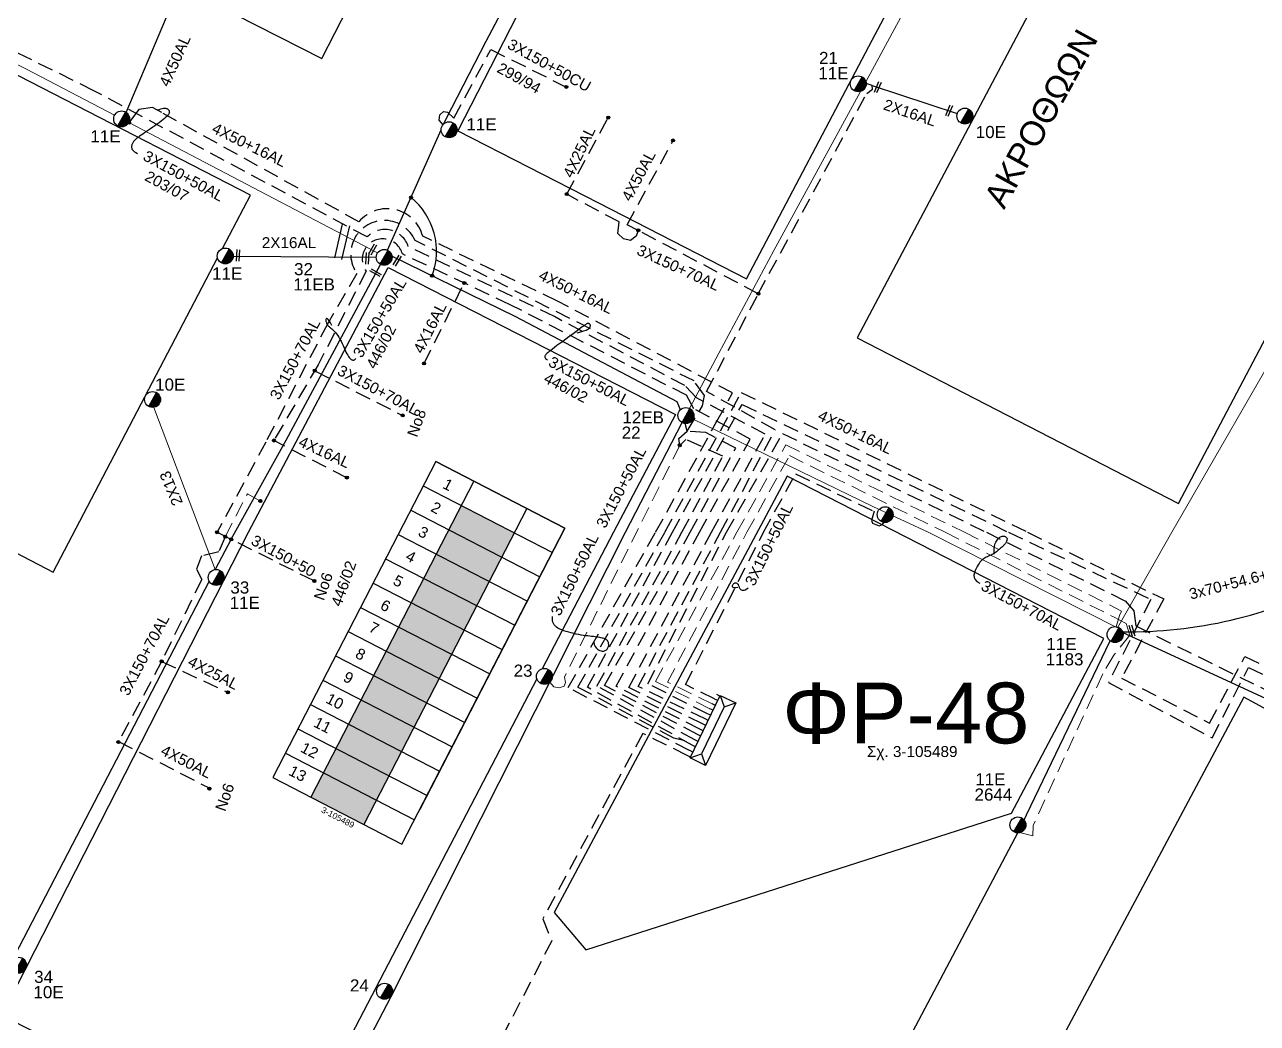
# Model space of a CAD drawing. Header units: millimetres. Extents: x 800 to 1929, y 264 to 786.
# Drawn here: x 1435.9 to 1537.3, y 356.5 to 438.7 of the extents above; entities that cross this region are included whole.
import ezdxf
from ezdxf.enums import TextEntityAlignment as Align

# ---------------------------------------------------------------- set-up
doc = ezdxf.new("R2010")
doc.units = ezdxf.units.MM
doc.linetypes.add('DASHED', pattern=[19.05, 12.7, -6.35])
doc.layers.add('Άγνωστα', color=7, linetype='Continuous', lineweight=5)
for name, color, linetype in [('Ασφαλειοκιβώτια Χ.Τ 13 αναχωρήσεων', 7, 'Continuous'), ('Γυμνά εναέρια ΧΤ (1Φ)   2x16AL', 7, 'Continuous'), ('Γυμνά εναέρια ΧΤ και ΦΟΠ (3Φ)   4x50+16AL', 7, 'Continuous'), ('Επιγραφές - Σχήματα', 7, 'Continuous'), ('Καλώδια ΧΤ   3x150+50AL', 7, 'DASHED'), ('Καλώδια ΧΤ   3x150+50AL XLPE', 7, 'DASHED'), ('Καλώδια ΧΤ   3x150+50CU', 7, 'DASHED'), ('Καλώδια ΧΤ   3x150+70AL', 7, 'DASHED'), ('Καλώδια ΧΤ   3x150AL+50XLPE', 7, 'DASHED'), ('Μηχανική τομή', 7, 'Continuous'), ('Στύλος ΦΜ', 7, 'Continuous'), ('Στύλος ΦΜ @ 1', 7, 'Continuous'), ('Συνδέσεις', 7, 'Continuous'), ('Συνεστραμμένα ΧΤ   3x70+54.6+25 AL', 7, 'SYN_LINE'), ('Τομή', 7, 'Continuous'), ('Υποσταθμός πόλεως', 7, 'Continuous'), ('Υπόβαθρο ΔΕΗ', 7, 'Continuous'), ('Υπόγεια καλώδια Δικτύου ΧΤ και Παρ. ΧΤ - 3X150+70 AL', 7, 'DASHED'), ('Υπόγεια καλώδια Παροχών ΧΤ   4x16AL', 7, 'DASHED'), ('Υπόγεια καλώδια Παροχών ΧΤ   4x25', 7, 'DASHED'), ('Υπόγεια καλώδια Παροχών ΧΤ   4x50AL', 7, 'DASHED')]:
    doc.layers.add(name, color=color, linetype=linetype)
doc.styles.get("Standard").update_dxf_attribs({"font": 'arial.ttf'})
doc.linetypes.add('SYN_LINE', pattern='A,0.5,-0.0001,["/\\/\\/\\/",Standard,S=0.1,R=0,X=0,Y=-0.05],-0.25', length=0.7501)

# ---------------------------------------------------------------- blocks, each defined once
blk = doc.blocks.new('*U37')
at = {"layer": 'Συνδέσεις', "linetype": 'SYN_LINE', "ltscale": 40}
blk.add_hatch(color=256, dxfattribs=at).paths.add_polyline_path([(0.5, -0.01, 1), (-0.5, -0.01, 1)])
at = {"layer": 'Συνδέσεις'}
blk.add_circle((0, -0.01), 0.5, dxfattribs=at)
blk = doc.blocks.new('ΥΠΑΡΧΩΝ ΤΣΙΜΕΝΤΕΝΙΟΣ ΣΤΥΛΟΣ')
at = {"layer": 'Στύλος ΦΜ'}
blk.add_hatch(color=256, dxfattribs=at).paths.add_polyline_path([(-1.29, -2.28, 0.574793), (2.62, 0, 0.268822), (1.3, 2.27)])
blk.add_line((-1.29, -2.28), (1.3, 2.27), dxfattribs=at)
blk.add_circle((0, 0), 2.62, dxfattribs=at)
at = {"layer": 'Στύλος ΦΜ', "flags": 4}
for tag, p in [('ΑΡΙΘΜΟΣ', (-4.68, 8.05)), ('ΤΥΠΟΣ', (-4.91, 3.03))]:
    blk.add_attdef(tag, p, '', height=4, dxfattribs=at)
blk = doc.blocks.new('ΜΗΧΑΝΙΚΗ ΤΟΜΗ')
at = {"layer": 'Μηχανική τομή', "ltscale": 40}
for p, q in [((-1.89, 0.78), (1.89, 0.78)), ((1.89, 0), (-1.89, 0))]:
    blk.add_line(p, q, dxfattribs=at)
blk = doc.blocks.new('new block1')
at = {"layer": 'Ασφαλειοκιβώτια Χ.Τ 13 αναχωρήσεων'}
for s, p in [('1', (-1539.38, 5043.6)), ('2', (-1539.38, 5035.03)), ('3', (-1539.38, 5025.96)), ('4', (-1539.38, 5016.94)), ('5', (-1539.38, 5007.92)), ('6', (-1539.38, 4998.79)), ('7', (-1539.38, 4990.55)), ('8', (-1539.38, 4980.86)), ('9', (-1539.38, 4972.17)), ('10', (-1541.17, 4963.2)), ('11', (-1541.17, 4954.4)), ('12', (-1541.17, 4945.04)), ('13', (-1541.17, 4936.47))]:
    blk.add_text(s, height=3.6, dxfattribs=at).set_placement(p)
blk = doc.blocks.new('ΑΣΦΑΛΕΙΟΚΙΒΩΤΙΟ ΥΠΟΣΤΑΘΜΟΥ 13 ΑΝΑΧΩΡΗΣΕΩΝ')
at = {"layer": 'Ασφαλειοκιβώτια Χ.Τ 13 αναχωρήσεων', "ltscale": 40}
for p, q in [((-23.86, 58.34), (23.96, 58.34)), ((-9.78, 58.34), (-9.78, -58.66)), ((9.87, 58.34), (9.87, -58.66)), ((23.96, 58.34), (23.96, -45.89)), ((-23.86, 49.34), (23.96, 49.34)), ((-23.86, 40.34), (23.96, 40.34)), ((-23.86, 31.34), (23.96, 31.34)), ((-23.86, 22.34), (23.96, 22.34)), ((-23.86, 13.34), (23.96, 13.34)), ((-23.86, 4.34), (23.96, 4.34)), ((-23.86, -4.66), (23.96, -4.66)), ((-23.86, -13.66), (23.96, -13.66)), ((-23.86, -22.66), (23.96, -22.66)), ((-23.86, -31.66), (23.96, -31.66)), ((-23.86, -40.66), (23.96, -40.66)), ((-23.86, -49.66), (23.96, -49.66))]:
    blk.add_line(p, q, dxfattribs=at)
at = {"layer": 'Ασφαλειοκιβώτια Χ.Τ 13 αναχωρήσεων'}
blk.add_lwpolyline([(-23.86, -58.66), (23.96, -58.66), (23.96, 58.34), (-23.86, 58.34)], close=True, dxfattribs=at)
blk.add_blockref('new block1', (1521.19, -4992), dxfattribs=at)
at = {"layer": 'Ασφαλειοκιβώτια Χ.Τ 13 αναχωρήσεων', "ltscale": 40}
for tag, height, p in [('ΟΝΟΜΑ', 5, (1.15, 62.43)), ('ΚΕΙΜΕΝΟ 1', 2, (17.15, 53.4)), ('ΚΕΙΜΕΝΟ 2', 2, (17.15, 44.69)), ('ΚΕΙΜΕΝΟ 3', 2, (16.99, 35.93)), ('ΚΕΙΜΕΝΟ 4', 2, (16.99, 26.95)), ('ΚΕΙΜΕΝΟ 5', 2, (16.99, 18.11)), ('ΚΕΙΜΕΝΟ 6', 2, (16.99, 9.19)), ('ΚΕΙΜΕΝΟ 7', 2, (16.99, 0.11)), ('ΚΕΙΜΕΝΟ 8', 2, (16.99, -8.61)), ('ΚΕΙΜΕΝΟ 9', 2, (16.99, -17.74)), ('ΚΕΙΜΕΝΟ 10', 2, (16.99, -26.96)), ('ΚΕΙΜΕΝΟ 11', 2, (16.99, -36.04)), ('ΚΕΙΜΕΝΟ 12', 2, (16.99, -44.96)), ('ΚΕΙΜΕΝΟ 13', 2, (16.99, -54.16)), ('ΣΧ', 2, (1.2, -60.52))]:
    blk.add_attdef(tag, text='', height=height, dxfattribs=at).set_placement(p, align=Align.MIDDLE_CENTER)
blk = doc.blocks.new('ΥΠΟΣΤΑΘΜΟΣ ΠΟΛΕΩΣ 13 ΑΝΑΧΩΡΗΣΕΩΝ')
at = {"layer": 'Υποσταθμός πόλεως', "ltscale": 40}
for p, q in [((-11.12, -2.82), (-11.12, -4)), ((-9.53, -2.82), (-9.53, -4)), ((-7.77, -2.82), (-7.77, -4)), ((-5.99, -2.82), (-5.99, -4)), ((-4.14, -2.82), (-4.14, -4)), ((-2.3, -2.82), (-2.3, -4)), ((-0.43, -2.82), (-0.43, -4)), ((1.54, -2.82), (1.54, -4)), ((3.43, -2.82), (3.43, -4)), ((5.39, -2.82), (5.39, -4)), ((7.32, -2.82), (7.32, -4)), ((9.32, -2.82), (9.32, -4)), ((11.11, -2.82), (11.11, -4))]:
    blk.add_line(p, q, dxfattribs=at)
blk.add_lwpolyline([(-11.43, 2.82), (11.43, 2.82), (11.43, -2.82), (-11.43, -2.82)], close=True, dxfattribs=at)
for points in [[(-8.62, 0), (-11.43, 2.82)], [(-11.43, -2.82), (-8.62, 0)], [(-8.62, 0), (8.62, 0)], [(8.62, 0), (11.43, 2.82)], [(11.43, -2.82), (8.62, 0)]]:
    blk.add_lwpolyline(points, dxfattribs=at)
at = {"layer": 'Υποσταθμός πόλεως', "linetype": 'SYN_LINE', "ltscale": 40, "flags": 1}
for tag, p in [('ΜΕΤΑΣΧΗΜΑΤΙΣΜΟΣ', (12.22, 1.68)), ('ΙΣΧΥΣ', (12.2, -1.11)), ('ΑΡΙΘΜΟΣ', (12.32, -3.83))]:
    blk.add_attdef(tag, p, '', height=1.8, dxfattribs=at)
blk = doc.blocks.new('ΤΟΜΗ')
at = {"layer": 'Τομή', "ltscale": 40}
for p, q in [((-5.68, 0), (5.68, 0)), ((5.68, -2.33), (-5.68, -2.33))]:
    blk.add_line(p, q, dxfattribs=at)

msp = doc.modelspace()

# ---------------------------------------------------------------- hatches: boundary and pattern name
at = {"layer": 'Ασφαλειοκιβώτια Χ.Τ 13 αναχωρήσεων', "ltscale": 2}
msp.add_hatch(color=173, dxfattribs=at).paths.add_polyline_path([(1476.217, 396.862), (1471.849, 399.114), (1470.818, 397.114), (1475.185, 394.862)])
at = {"layer": 'Ασφαλειοκιβώτια Χ.Τ 13 αναχωρήσεων'}
for color, points in [(85, [(1470.818, 397.114), (1469.787, 395.114), (1474.154, 392.862), (1475.185, 394.862)]), (85, [(1470.818, 397.114), (1469.787, 395.114), (1474.154, 392.862), (1475.185, 394.862)]), (133, [(1469.787, 395.114), (1468.756, 393.115), (1473.123, 390.863), (1474.154, 392.862)]), (6, [(1472.092, 388.863), (1473.123, 390.863), (1468.756, 393.115), (1467.725, 391.115)]), (1, [(1471.06, 386.863), (1472.092, 388.863), (1467.725, 391.115), (1466.693, 389.115)]), (2, [(1470.029, 384.863), (1471.06, 386.863), (1466.693, 389.115), (1465.662, 387.115)]), (62, [(1464.631, 385.115), (1468.998, 382.863), (1470.029, 384.863), (1465.662, 387.115)]), (30, [(1468.998, 382.863), (1464.631, 385.115), (1463.6, 383.116), (1467.967, 380.864)]), (206, [(1466.936, 378.864), (1467.967, 380.864), (1463.6, 383.116), (1462.568, 381.116)]), (5, [(1462.568, 381.116), (1461.537, 379.116), (1465.904, 376.864), (1466.936, 378.864)]), (27, [(1460.506, 377.116), (1464.873, 374.864), (1465.904, 376.864), (1461.537, 379.116)])]:
    msp.add_hatch(color=color, dxfattribs=at).paths.add_polyline_path(points)
at = {"layer": 'Ασφαλειοκιβώτια Χ.Τ 13 αναχωρήσεων', "true_color": 0xd2798f}
msp.add_hatch(color=233, dxfattribs=at).paths.add_polyline_path([(1460.506, 377.116), (1459.475, 375.117), (1463.842, 372.865), (1464.873, 374.864)])

# ---------------------------------------------------------------- linework, layer by layer
at = {"layer": 'Άγνωστα', "color": 2}
for points in [[(1505.128, 433.97), (1513.362, 449.229), (1522.6, 466.838)], [(1490.627, 407.086), (1493.035, 411.639), (1497.56, 420.095), (1504.691, 433.169)]]:
    msp.add_lwpolyline(points, dxfattribs=at)
at = {"layer": 'Άγνωστα', "color": 5}
for points in [[(1422.549, 441.735), (1436.098, 435.004), (1443.334, 431.214)], [(1444.493, 430.606), (1464.96, 419.885)]]:
    msp.add_lwpolyline(points, dxfattribs=at)
at = {"layer": 'Άγνωστα', "color": 27}
for points in [[(1540.401, 414.469), (1530.282, 396.904)], [(1490.909, 406.207), (1505.704, 399.026), (1510.242, 396.904), (1525.83, 389.055), (1530.285, 396.904)]]:
    msp.add_lwpolyline(points, dxfattribs=at)
at = {"layer": 'Άγνωστα', "color": 30}
msp.add_lwpolyline([(1446.574, 407.181), (1451.608, 393.837)], dxfattribs=at)
at = {"layer": 'Άγνωστα', "color": 6, "linetype": 'DASHED', "ltscale": 0.1}
msp.add_lwpolyline([(1489.817, 404.048), (1480.342, 384.994), (1480.415, 384.536), (1480.307, 384.237), (1479.912, 384.097), (1479.468, 384.201), (1479.13, 384.569)], dxfattribs=at)
at = {"layer": 'Άγνωστα', "color": 133, "linetype": 'DASHED', "ltscale": 0.1}
msp.add_lwpolyline([(1492.297, 382.39), (1487.828, 384.637), (1494.517, 396.904), (1498.533, 404.103), (1513.237, 396.904), (1526.154, 390.425), (1525.978, 390.059), (1525.755, 389.311), (1525.7, 389.137)], dxfattribs=at)
at = {"layer": 'Άγνωστα', "color": 173, "linetype": 'DASHED', "ltscale": 0.1}
msp.add_lwpolyline([(1492.49, 382.79), (1488.807, 384.58), (1495.336, 396.904), (1498.837, 403.209), (1511.638, 396.904), (1525.482, 389.948), (1526.522, 389.404), (1526.848, 388.445), (1525.51, 386.802), (1524.618, 385.271), (1518.89, 372.789), (1518.855, 371.942), (1517.655, 372.225)], dxfattribs=at)
at = {"layer": 'Άγνωστα', "color": 5, "linetype": 'DASHED', "ltscale": 0.1}
msp.add_lwpolyline([(1452.431, 396.533), (1454.252, 400.059), (1455.323, 399.462)], dxfattribs=at)
at = {"layer": 'Γυμνά εναέρια ΧΤ (1Φ)   2x16AL', "color": 2}
msp.add_lwpolyline([(1505.657, 433.654), (1512.647, 431.354)], dxfattribs=at)
at = {"layer": 'Γυμνά εναέρια ΧΤ (1Φ)   2x16AL', "color": 5}
msp.add_lwpolyline([(1453.092, 419.611), (1464.849, 419.526)], dxfattribs=at)
at = {"layer": 'Γυμνά εναέρια ΧΤ και ΦΟΠ (3Φ)   4x50+16AL', "color": 85}
for points in [[(1470.423, 430.512), (1470.602, 430.914), (1473.905, 437.3), (1481.965, 452.561)], [(1465.771, 420.118), (1470.193, 429.999)], [(1489.886, 406.989), (1489.599, 407.624), (1476.336, 414.64), (1466.149, 419.631)]]:
    msp.add_lwpolyline(points, dxfattribs=at)
at = {"layer": 'Γυμνά εναέρια ΧΤ και ΦΟΠ (3Φ)   4x50+16AL', "color": 62, "linetype": 'DASHED', "ltscale": 0.1}
msp.add_lwpolyline([(1491.693, 381.138), (1485.624, 384.133), (1492.426, 396.904), (1496.843, 404.972), (1491.193, 407.966), (1490.235, 408.967), (1479.503, 414.641), (1467.487, 420.4, 0.5699208), (1464.109, 421.195), (1441.639, 433.226), (1423.428, 442.225), (1423.498, 442.789), (1422.792, 443.142), (1422.369, 442.766)], format="xyb", dxfattribs=at)
at = {"layer": 'Γυμνά εναέρια ΧΤ και ΦΟΠ (3Φ)   4x50+16AL', "color": 2, "linetype": 'DASHED', "ltscale": 0.1}
msp.add_lwpolyline([(1491.896, 381.559), (1486.394, 384.218), (1493.177, 396.904), (1497.664, 405.339), (1492.017, 408.484), (1496.279, 416.523), (1505.195, 433.001), (1505.673, 433.348), (1505.657, 433.654), (1505.067, 433.857)], dxfattribs=at)
at = {"layer": 'Γυμνά εναέρια ΧΤ και ΦΟΠ (3Φ)   4x50+16AL', "color": 30}
for points in [[(1452.927, 396.324), (1457.44, 404.472), (1465.195, 418.944)], [(1452.927, 396.324), (1451.608, 393.837)], [(1451.107, 392.887), (1434.751, 361.377), (1420.282, 330.692)]]:
    msp.add_lwpolyline(points, dxfattribs=at)
at = {"layer": 'Γυμνά εναέρια ΧΤ και ΦΟΠ (3Φ)   4x50+16AL', "color": 6}
msp.add_lwpolyline([(1444.448, 317.246), (1466.082, 358.709), (1485.366, 396.904), (1490.004, 405.936)], dxfattribs=at)
at = {"layer": 'Γυμνά εναέρια ΧΤ και ΦΟΠ (3Φ)   4x50+16AL', "color": 85, "linetype": 'DASHED', "ltscale": 0.1}
msp.add_lwpolyline([(1491.273, 380.27), (1483.641, 384.31), (1490.687, 396.904), (1494.424, 403.828), (1491.952, 405.108), (1490.429, 405.225), (1490.271, 405.853)], dxfattribs=at)
at = {"layer": 'Γυμνά εναέρια ΧΤ και ΦΟΠ (3Φ)   4x50+16AL', "color": 1, "linetype": 'DASHED', "ltscale": 0.1}
msp.add_lwpolyline([(1492.096, 381.974), (1487.194, 384.445), (1493.655, 396.904), (1498.264, 405.021), (1515.047, 396.904), (1526.45, 391.262), (1527.157, 390.441), (1527.329, 389.194), (1539.604, 383.159), (1555.118, 375.525), (1569.986, 367.009), (1569.986, 367.009)], dxfattribs=at)
at = {"layer": 'Γυμνά εναέρια ΧΤ και ΦΟΠ (3Φ)   4x50+16AL', "color": 6, "linetype": 'DASHED', "ltscale": 0.1}
msp.add_lwpolyline([(1491.061, 379.829), (1483.007, 384.254), (1489.995, 396.904), (1493.353, 403.167), (1490.305, 404.536), (1489.817, 404.048)], dxfattribs=at)
at = {"layer": 'Γυμνά εναέρια ΧΤ και ΦΟΠ (3Φ)   4x50+16AL', "color": 133}
msp.add_lwpolyline([(1526.251, 388.669), (1538.68, 382.94), (1546.498, 379.206)], dxfattribs=at)
at = {"layer": 'Γυμνά εναέρια ΧΤ και ΦΟΠ (3Φ)   4x50+16AL', "color": 173}
msp.add_lwpolyline([(1485.983, 312.302), (1493.103, 325.769), (1507.957, 353.858), (1517.655, 372.225), (1525.227, 387.966)], dxfattribs=at)
at = {"layer": 'Γυμνά εναέρια ΧΤ και ΦΟΠ (3Φ)   4x50+16AL', "color": 206, "linetype": 'DASHED', "ltscale": 0.1}
msp.add_lwpolyline([(1490.439, 378.54), (1486.771, 380.355), (1478.552, 365.103), (1479.287, 363.287), (1458.462, 322.955), (1458.642, 322.479), (1466.237, 318.547)], dxfattribs=at)
at = {"layer": 'Επιγραφές - Σχήματα'}
for points in [[(1446.832, 431.633), (1446.997, 431.697), (1447.138, 431.743), (1447.259, 431.773), (1447.362, 431.789), (1447.448, 431.794), (1447.52, 431.789), (1447.581, 431.777), (1447.633, 431.759), (1447.678, 431.738), (1447.716, 431.713), (1447.748, 431.685), (1447.775, 431.655), (1447.796, 431.623), (1447.813, 431.589), (1447.825, 431.552), (1447.833, 431.514), (1447.837, 431.475), (1447.835, 431.433), (1447.825, 431.387), (1447.803, 431.335), (1447.767, 431.277), (1447.716, 431.21), (1447.646, 431.134), (1447.555, 431.047), (1447.442, 430.948), (1447.308, 430.839), (1447.159, 430.722), (1446.996, 430.6), (1446.825, 430.474), (1446.648, 430.348), (1446.469, 430.222), (1446.292, 430.099), (1446.119, 429.982), (1445.953, 429.87), (1445.795, 429.764), (1445.645, 429.663), (1445.506, 429.567), (1445.378, 429.477), (1445.263, 429.392), (1445.162, 429.312), (1445.075, 429.238), (1445.002, 429.168), (1444.942, 429.103), (1444.892, 429.042), (1444.853, 428.985), (1444.821, 428.932), (1444.796, 428.882), (1444.777, 428.835), (1444.761, 428.791), (1444.75, 428.749), (1444.742, 428.709), (1444.737, 428.67), (1444.735, 428.631), (1444.736, 428.593), (1444.738, 428.554), (1444.743, 428.514), (1444.75, 428.472), (1444.763, 428.428), (1444.786, 428.381), (1444.824, 428.329), (1444.881, 428.272), (1444.962, 428.21), (1445.07, 428.14), (1445.21, 428.062)], [(1461.195, 413.915), (1461.079, 414.145), (1460.982, 414.309), (1460.903, 414.416), (1460.839, 414.475), (1460.791, 414.496), (1460.755, 414.487), (1460.731, 414.456), (1460.716, 414.413), (1460.71, 414.365), (1460.712, 414.314), (1460.72, 414.262), (1460.733, 414.209), (1460.751, 414.157), (1460.772, 414.106), (1460.796, 414.057), (1460.822, 414.012), (1460.848, 413.971), (1460.876, 413.933), (1460.907, 413.897), (1460.94, 413.862), (1460.979, 413.825), (1461.022, 413.786), (1461.072, 413.744), (1461.129, 413.697), (1461.193, 413.644), (1461.265, 413.583), (1461.342, 413.513), (1461.424, 413.432), (1461.51, 413.338), (1461.599, 413.229), (1461.689, 413.104), (1461.779, 412.962), (1461.868, 412.801), (1461.957, 412.627), (1462.044, 412.444), (1462.128, 412.257), (1462.21, 412.073), (1462.289, 411.896), (1462.365, 411.733), (1462.437, 411.587), (1462.505, 411.464), (1462.568, 411.363), (1462.628, 411.281), (1462.685, 411.215), (1462.737, 411.165), (1462.787, 411.128), (1462.834, 411.1), (1462.878, 411.081), (1462.92, 411.069), (1462.96, 411.063), (1462.998, 411.065), (1463.035, 411.077), (1463.072, 411.099), (1463.108, 411.132), (1463.144, 411.178), (1463.181, 411.237)], [(1481.367, 413.308), (1481.681, 413.39), (1481.927, 413.467), (1482.114, 413.54), (1482.25, 413.608), (1482.345, 413.671), (1482.405, 413.729), (1482.44, 413.783), (1482.458, 413.831), (1482.467, 413.875), (1482.468, 413.914), (1482.463, 413.948), (1482.452, 413.978), (1482.437, 414.004), (1482.419, 414.026), (1482.397, 414.044), (1482.375, 414.059), (1482.351, 414.07), (1482.327, 414.077), (1482.3, 414.081), (1482.273, 414.08), (1482.242, 414.075), (1482.21, 414.065), (1482.174, 414.049), (1482.134, 414.029), (1482.09, 414.003), (1482.039, 413.969), (1481.976, 413.924), (1481.899, 413.868), (1481.803, 413.797), (1481.685, 413.709), (1481.542, 413.602), (1481.37, 413.474), (1481.167, 413.323), (1480.94, 413.155), (1480.696, 412.976), (1480.444, 412.79), (1480.192, 412.604), (1479.949, 412.424), (1479.721, 412.256), (1479.518, 412.105), (1479.346, 411.977), (1479.203, 411.868), (1479.087, 411.778), (1478.993, 411.702), (1478.918, 411.638), (1478.86, 411.582), (1478.814, 411.533), (1478.778, 411.486), (1478.749, 411.44), (1478.729, 411.394), (1478.72, 411.347), (1478.726, 411.3), (1478.747, 411.25), (1478.789, 411.2), (1478.852, 411.147), (1478.939, 411.091)], [(1515.68, 395.102), (1515.666, 395.29), (1515.666, 395.46), (1515.678, 395.613), (1515.7, 395.751), (1515.732, 395.875), (1515.771, 395.987), (1515.817, 396.088), (1515.866, 396.178), (1515.919, 396.261), (1515.974, 396.334), (1516.031, 396.399), (1516.09, 396.455), (1516.151, 396.502), (1516.212, 396.54), (1516.274, 396.568), (1516.337, 396.586), (1516.399, 396.595), (1516.46, 396.594), (1516.519, 396.584), (1516.573, 396.566), (1516.622, 396.541), (1516.664, 396.509), (1516.697, 396.471), (1516.721, 396.428), (1516.735, 396.379), (1516.738, 396.327), (1516.733, 396.272), (1516.719, 396.215), (1516.699, 396.157), (1516.672, 396.099), (1516.64, 396.043), (1516.604, 395.988), (1516.565, 395.937), (1516.523, 395.888), (1516.478, 395.84), (1516.43, 395.793), (1516.38, 395.746), (1516.326, 395.699), (1516.27, 395.649), (1516.212, 395.598), (1516.15, 395.543), (1516.086, 395.486), (1516.019, 395.427), (1515.948, 395.367), (1515.873, 395.307), (1515.794, 395.248), (1515.71, 395.19), (1515.62, 395.134), (1515.526, 395.081), (1515.427, 395.031), (1515.327, 394.982), (1515.226, 394.936), (1515.127, 394.89), (1515.031, 394.844), (1514.94, 394.798), (1514.855, 394.752), (1514.779, 394.704), (1514.709, 394.652), (1514.642, 394.593), (1514.578, 394.524), (1514.512, 394.443), (1514.444, 394.346), (1514.37, 394.23), (1514.288, 394.093), (1514.199, 393.934), (1514.114, 393.757), (1514.048, 393.57), (1514.015, 393.38), (1514.029, 393.193), (1514.105, 393.018), (1514.257, 392.86), (1514.499, 392.728)], [(1494.607, 392.355), (1494.424, 392.325), (1494.293, 392.328), (1494.207, 392.356), (1494.16, 392.402), (1494.144, 392.461), (1494.152, 392.525), (1494.18, 392.589), (1494.218, 392.645), (1494.262, 392.688), (1494.31, 392.718), (1494.359, 392.735), (1494.409, 392.741), (1494.458, 392.736), (1494.504, 392.721), (1494.545, 392.697), (1494.581, 392.664), (1494.61, 392.624), (1494.634, 392.578), (1494.654, 392.528), (1494.674, 392.474), (1494.694, 392.419), (1494.717, 392.363), (1494.745, 392.308), (1494.779, 392.256), (1494.823, 392.209), (1494.876, 392.17), (1494.94, 392.144), (1495.016, 392.134), (1495.104, 392.144), (1495.206, 392.18), (1495.322, 392.244), (1495.454, 392.342)], [(1482.742, 387.86), (1482.792, 387.673), (1482.861, 387.519), (1482.945, 387.395), (1483.04, 387.298), (1483.142, 387.226), (1483.246, 387.176), (1483.35, 387.145), (1483.447, 387.131), (1483.536, 387.13), (1483.615, 387.142), (1483.685, 387.165), (1483.747, 387.197), (1483.8, 387.237), (1483.846, 387.283), (1483.884, 387.334), (1483.915, 387.389), (1483.939, 387.446), (1483.957, 387.505), (1483.969, 387.564), (1483.975, 387.623), (1483.976, 387.682), (1483.97, 387.739), (1483.96, 387.795), (1483.945, 387.848), (1483.925, 387.897), (1483.9, 387.943), (1483.868, 387.987), (1483.831, 388.027), (1483.786, 388.064), (1483.734, 388.098), (1483.673, 388.129), (1483.604, 388.157), (1483.525, 388.183), (1483.437, 388.206), (1483.34, 388.228), (1483.234, 388.248), (1483.119, 388.266), (1482.995, 388.284), (1482.862, 388.301), (1482.72, 388.319), (1482.57, 388.336), (1482.412, 388.355), (1482.246, 388.375), (1482.073, 388.398), (1481.892, 388.423), (1481.704, 388.453), (1481.51, 388.486), (1481.309, 388.525), (1481.103, 388.569), (1480.894, 388.619), (1480.687, 388.674), (1480.485, 388.734), (1480.291, 388.799), (1480.11, 388.868), (1479.944, 388.943), (1479.798, 389.022), (1479.674, 389.105), (1479.573, 389.195), (1479.492, 389.293), (1479.43, 389.401), (1479.387, 389.522), (1479.362, 389.656), (1479.352, 389.808), (1479.358, 389.977)]]:
    msp.add_lwpolyline(points, dxfattribs=at)
msp.add_arc((1464.096, 420.019), 5.721, 339.43051, 50.69668, dxfattribs=at)
at = {"layer": 'Καλώδια ΧΤ   3x150+50AL', "color": 5, "ltscale": 0.1}
msp.add_lwpolyline([(1490.633, 378.943), (1480.637, 384.121), (1487.832, 396.904), (1492.88, 406.033), (1494.154, 408.367), (1479.717, 415.938), (1468.676, 421.256, 0.6094473), (1463.431, 422.44), (1447.213, 431.425), (1446.45, 431.841), (1445.333, 431.677), (1444.519, 430.593)], format="xyb", dxfattribs=at)
at = {"layer": 'Καλώδια ΧΤ   3x150+50AL', "color": 6, "ltscale": 0.1}
msp.add_lwpolyline([(1489.817, 404.048), (1489.746, 404.613), (1490.429, 405.225), (1491.702, 407.297), (1491.844, 408.144), (1490.995, 409.353), (1468.045, 420.909, 1.1055116), (1463.262, 418.195), (1463.262, 418.195), (1460.87, 414.07), (1455.771, 404.324), (1451.766, 396.901)], format="xyb", dxfattribs=at)
at = {"layer": 'Καλώδια ΧΤ   3x150+50AL', "color": 233, "ltscale": 0.1, "true_color": 0xd2798f}
msp.add_lwpolyline([(1490.223, 379.74), (1489.32, 379.974), (1481.445, 384.154), (1488.588, 396.904), (1494.88, 408.415), (1518.433, 396.904), (1529.631, 391.418), (1526.153, 384.913), (1533.399, 381.206), (1536.301, 386.685), (1543.762, 383.181), (1547.398, 390.36), (1544.876, 391.813, 0.8713738), (1543.62, 394.356), (1545.006, 396.985), (1550.272, 406.975), (1549.548, 412.563), (1553.016, 419.278)], format="xyb", dxfattribs=at)
at = {"layer": 'Καλώδια ΧΤ   3x150+50AL', "color": 27, "ltscale": 0.1}
msp.add_lwpolyline([(1492.682, 383.189), (1490.286, 384.369), (1496.708, 396.904), (1499.338, 401.707), (1505.801, 398.63), (1505.584, 397.875), (1505.673, 397.657), (1506.224, 397.427), (1506.481, 397.555), (1507.09, 398.378)], dxfattribs=at)
at = {"layer": 'Καλώδια ΧΤ   3x150+50AL', "color": 6, "linetype": 'DASHED', "ltscale": 0.1}
msp.add_lwpolyline([(1451.767, 396.904), (1459.764, 392.903)], dxfattribs=at)
at = {"layer": 'Καλώδια ΧΤ   3x150+50AL XLPE', "color": 233, "linetype": 'DASHED', "ltscale": 0.1, "true_color": 0xd2798f}
msp.add_lwpolyline([(1490.851, 379.394), (1482.221, 384.149), (1489.217, 396.904), (1494.946, 407.415), (1516.863, 396.904), (1528.551, 391.385), (1525.076, 384.546), (1533.597, 379.997), (1536.604, 385.789), (1544.377, 382.031)], dxfattribs=at)
at = {"layer": 'Καλώδια ΧΤ   3x150+50CU', "color": 85, "ltscale": 0.1}
msp.add_lwpolyline([(1470.346, 430.435), (1470.037, 430.814), (1470.082, 431.246), (1470.381, 431.529), (1470.709, 431.469), (1471.231, 430.978), (1474.275, 436.623), (1480.484, 433.532)], dxfattribs=at)
at = {"layer": 'Καλώδια ΧΤ   3x150+70AL', "color": 2, "ltscale": 0.1}
for points in [[(1486.403, 421.732), (1486.231, 421.25), (1485.759, 420.917), (1485.191, 421.046), (1484.726, 421.47), (1484.846, 422.435), (1480.522, 424.713)], [(1496.279, 416.523), (1486.403, 421.732)]]:
    msp.add_lwpolyline(points, dxfattribs=at)
at = {"layer": 'Καλώδια ΧΤ   3x150+70AL', "color": 30, "ltscale": 0.1}
msp.add_lwpolyline([(1459.796, 410.198), (1467.024, 406.507)], dxfattribs=at)
at = {"layer": 'Καλώδια ΧΤ   3x150AL+50XLPE', "color": 30, "linetype": 'DASHED', "ltscale": 0.1}
msp.add_lwpolyline([(1491.479, 380.695), (1484.581, 384.232), (1491.44, 396.904), (1495.621, 404.568), (1490.97, 407.055), (1490.377, 408.17), (1475.875, 415.626), (1467.004, 419.8, 1.196815), (1464.019, 418.384), (1460.07, 410.667), (1456.433, 404.444)], format="xyb", dxfattribs=at)
at = {"layer": 'Συνεστραμμένα ΧΤ   3x70+54.6+25 AL', "color": 27, "linetype": 'SYN_LINE', "ltscale": 20}
msp.add_arc((1526.75, 425.718), 37.005, 269.20175, 296.98854, dxfattribs=at)
at = {"layer": 'Υπόβαθρο ΔΕΗ'}
for points in [[(1536.1, 495.182), (1511.915, 507.991), (1497.93, 481.363), (1471.578, 429.935), (1483.134, 424.003), (1495.295, 417.759), (1505.642, 437.386), (1520.685, 465.786)], [(1428.163, 452.24), (1460.369, 435.886), (1478.566, 471.34), (1449.346, 487.439)]]:
    msp.add_lwpolyline(points, close=True, dxfattribs=at)
for points in [[(1555.611, 446.312), (1571.657, 476.792), (1545.376, 490.321), (1504.421, 412.908), (1530.851, 399.279), (1539.367, 415.455)], [(1452.212, 420.247), (1454.507, 424.632), (1422.072, 441.325), (1403.734, 411.635), (1404.875, 411.04)], [(1404.875, 411.04), (1438.275, 393.622), (1451.805, 419.469)], [(1478.07, 384.836), (1462.115, 354.212), (1439.768, 354.26), (1434.068, 357.163), (1454.35, 396.904), (1465.834, 418.681), (1489.477, 406.58), (1484.357, 396.904), (1478.51, 385.681)], [(1479.502, 365.615), (1482.087, 362.554), (1517.102, 373.798), (1524.686, 388.173), (1498.666, 401.523), (1479.502, 365.615)], [(1519.168, 292.107), (1561.274, 369.732), (1536.224, 383.351), (1494.301, 304.741), (1519.168, 292.107)]]:
    msp.add_lwpolyline(points, dxfattribs=at)
at = {"layer": 'Υπόγεια καλώδια Δικτύου ΧΤ και Παρ. ΧΤ - 3X150+70 AL', "color": 5, "ltscale": 0.1}
msp.add_lwpolyline([(1452.431, 396.533), (1451.906, 395.295), (1450.479, 394.96), (1450.059, 393.869), (1450.5, 393.03), (1447.205, 386.286), (1443.642, 379.645)], dxfattribs=at)
at = {"layer": 'Υπόγεια καλώδια Παροχών ΧΤ   4x16AL', "color": 30, "ltscale": 0.1}
for points in [[(1468.785, 410.782), (1472.091, 417.407)], [(1462.433, 401.396), (1456.433, 404.444), (1456.433, 404.444)]]:
    msp.add_lwpolyline(points, dxfattribs=at)
at = {"layer": 'Υπόγεια καλώδια Παροχών ΧΤ   4x25', "color": 2, "ltscale": 0.1}
msp.add_lwpolyline([(1480.522, 424.713), (1483.932, 431.009)], dxfattribs=at)
at = {"layer": 'Υπόγεια καλώδια Παροχών ΧΤ   4x25', "color": 5, "ltscale": 0.1}
msp.add_lwpolyline([(1447.205, 386.286), (1452.66, 383.735)], dxfattribs=at)
at = {"layer": 'Υπόγεια καλώδια Παροχών ΧΤ   4x50AL', "color": 5, "linetype": 'Continuous', "ltscale": 0.1}
msp.add_lwpolyline([(1444.286, 431.448), (1448.209, 440.736), (1448.209, 440.736)], dxfattribs=at)
at = {"layer": 'Υπόγεια καλώδια Παροχών ΧΤ   4x50AL', "color": 2, "ltscale": 0.1}
msp.add_lwpolyline([(1486.403, 421.732), (1485.492, 422.198), (1489.267, 429.132)], dxfattribs=at)
at = {"layer": 'Υπόγεια καλώδια Παροχών ΧΤ   4x50AL', "color": 5, "ltscale": 0.1}
msp.add_lwpolyline([(1443.647, 379.682), (1451.231, 375.817)], dxfattribs=at)

# ---------------------------------------------------------------- block references
at = {"layer": 'Ασφαλειοκιβώτια Χ.Τ 13 αναχωρήσεων'}
ref = msp.add_blockref('ΑΣΦΑΛΕΙΟΚΙΒΩΤΙΟ ΥΠΟΣΤΑΘΜΟΥ 13 ΑΝΑΧΩΡΗΣΕΩΝ', (1468.369, 387.03), dxfattribs=dict(at, xscale=0.2499999999999915, yscale=0.2499999999999915, zscale=0.2499999999999915, rotation=332.7215996220257))
ref.add_attrib('ΣΧ', '3-105489', dxfattribs={"ltscale": 40, "height": 0.5, "rotation": 332.7216}).set_placement((1461.702, 373.444), align=Align.MIDDLE_CENTER)
at = {"layer": 'Μηχανική τομή'}
for p, xscale, yscale, zscale, rotation in [((1506.195, 433.477), 0.250000000000081, 0.250000000000081, 0.250000000000081, 66.33994014546813), ((1512.06, 431.547), 0.250000000000081, 0.250000000000081, 0.250000000000081, 66.33994014546813), ((1453.58, 419.675), 0.2499999999998876, 0.2499999999998876, 0.2499999999998876, 87.17043367670674), ((1464.214, 419.434), 0.2499999999998876, 0.2499999999998876, 0.2499999999998876, 87.17043367670674), ((1464.645, 420.115), 0.2499999999998534, 0.2499999999998534, 0.2499999999998534, 59.11236070780397), ((1466.652, 419.199), 0.2499999999998716, 0.2499999999998716, 0.2499999999998716, 59.11236070779699), ((1464.848, 418.348), 0.2499999999998722, 0.2499999999998722, 0.2499999999998722, 151.3359082627085), ((1526.929, 388.777), 0.2499999999999062, 0.2499999999999062, 0.2499999999999062, 287.1303019945494)]:
    msp.add_blockref('ΜΗΧΑΝΙΚΗ ΤΟΜΗ', p, dxfattribs=dict(at, xscale=xscale, yscale=yscale, zscale=zscale, rotation=rotation))
at = {"layer": 'Στύλος ΦΜ @ 1', "ltscale": 40}
ref = msp.add_blockref('ΥΠΑΡΧΩΝ ΤΣΙΜΕΝΤΕΝΙΟΣ ΣΤΥΛΟΣ', (1504.497, 433.794), dxfattribs=dict(at, xscale=0.25, yscale=0.25, zscale=0.25))
ref.add_attrib('ΤΥΠΟΣ', '11E', (1501.214, 434.167), dxfattribs={"layer": 'Στύλος ΦΜ', "height": 1, "flags": 4})
ref.add_attrib('ΑΡΙΘΜΟΣ', '21', (1501.273, 435.423), dxfattribs={"layer": 'Στύλος ΦΜ', "height": 1, "flags": 4})
ref = msp.add_blockref('ΥΠΑΡΧΩΝ ΤΣΙΜΕΝΤΕΝΙΟΣ ΣΤΥΛΟΣ', (1443.913, 430.91), dxfattribs=dict(at, xscale=0.25, yscale=0.25, zscale=0.25))
ref.add_attrib('ΤΥΠΟΣ', '11E', (1441.342, 428.976), dxfattribs={"layer": 'Στύλος ΦΜ', "height": 1, "flags": 4})
ref = msp.add_blockref('ΥΠΑΡΧΩΝ ΤΣΙΜΕΝΤΕΝΙΟΣ ΣΤΥΛΟΣ', (1470.847, 430.014), dxfattribs=dict(at, xscale=0.25, yscale=0.25, zscale=0.25))
ref.add_attrib('ΤΥΠΟΣ', '11E', (1472.272, 429.968), dxfattribs={"layer": 'Στύλος ΦΜ', "height": 1, "flags": 4})
ref = msp.add_blockref('ΥΠΑΡΧΩΝ ΤΣΙΜΕΝΤΕΝΙΟΣ ΣΤΥΛΟΣ', (1513.267, 431.145), dxfattribs=dict(at, xscale=0.25, yscale=0.25, zscale=0.25))
ref.add_attrib('ΤΥΠΟΣ', '10E', (1514.162, 429.332), dxfattribs={"layer": 'Στύλος ΦΜ', "height": 1, "flags": 4})
ref = msp.add_blockref('ΥΠΑΡΧΩΝ ΤΣΙΜΕΝΤΕΝΙΟΣ ΣΤΥΛΟΣ', (1452.438, 419.633), dxfattribs=dict(at, xscale=0.25, yscale=0.25, zscale=0.25))
ref.add_attrib('ΤΥΠΟΣ', '11E', (1451.353, 417.687), dxfattribs={"layer": 'Στύλος ΦΜ', "height": 1, "flags": 4})
ref = msp.add_blockref('ΥΠΑΡΧΩΝ ΤΣΙΜΕΝΤΕΝΙΟΣ ΣΤΥΛΟΣ', (1465.504, 419.521), dxfattribs=dict(at, xscale=0.25, yscale=0.25, zscale=0.25))
ref.add_attrib('ΤΥΠΟΣ', '11EB', (1458.038, 416.794), dxfattribs={"layer": 'Στύλος ΦΜ', "height": 1, "flags": 4})
ref.add_attrib('ΑΡΙΘΜΟΣ', '32', (1458.097, 418.051), dxfattribs={"layer": 'Στύλος ΦΜ', "height": 1, "flags": 4})
ref = msp.add_blockref('ΥΠΑΡΧΩΝ ΤΣΙΜΕΝΤΕΝΙΟΣ ΣΤΥΛΟΣ', (1446.459, 407.825), dxfattribs=dict(at, xscale=0.25, yscale=0.25, zscale=0.25))
ref.add_attrib('ΤΥΠΟΣ', '10E', (1446.668, 408.554), dxfattribs={"layer": 'Στύλος ΦΜ', "height": 1, "flags": 4})
ref = msp.add_blockref('ΥΠΑΡΧΩΝ ΤΣΙΜΕΝΤΕΝΙΟΣ ΣΤΥΛΟΣ', (1490.326, 406.505), dxfattribs=dict(at, xscale=0.25, yscale=0.25, zscale=0.25))
ref.add_attrib('ΤΥΠΟΣ', '22', (1485.043, 404.6), dxfattribs={"layer": 'Στύλος ΦΜ', "height": 1, "flags": 4})
ref.add_attrib('ΑΡΙΘΜΟΣ', '12EB', (1485.102, 405.857), dxfattribs={"layer": 'Στύλος ΦΜ', "height": 1, "flags": 4})
at = {"layer": 'Στύλος ΦΜ @ 1', "ltscale": 40, "xscale": 0.25, "yscale": 0.25, "zscale": 0.25}
msp.add_blockref('ΥΠΑΡΧΩΝ ΤΣΙΜΕΝΤΕΝΙΟΣ ΣΤΥΛΟΣ', (1506.714, 398.353), dxfattribs=at)
at = {"layer": 'Στύλος ΦΜ @ 1', "ltscale": 40}
ref = msp.add_blockref('ΥΠΑΡΧΩΝ ΤΣΙΜΕΝΤΕΝΙΟΣ ΣΤΥΛΟΣ', (1451.688, 393.187), dxfattribs=dict(at, xscale=0.25, yscale=0.25, zscale=0.25))
ref.add_attrib('ΤΥΠΟΣ', '11E', (1452.799, 390.605), dxfattribs={"layer": 'Στύλος ΦΜ', "height": 1, "flags": 4})
ref.add_attrib('ΑΡΙΘΜΟΣ', '33', (1452.858, 391.862), dxfattribs={"layer": 'Στύλος ΦΜ', "height": 1, "flags": 4})
ref = msp.add_blockref('ΥΠΑΡΧΩΝ ΤΣΙΜΕΝΤΕΝΙΟΣ ΣΤΥΛΟΣ', (1525.622, 388.487), dxfattribs=dict(at, xscale=0.25, yscale=0.25, zscale=0.25))
ref.add_attrib('ΤΥΠΟΣ', '1183', (1519.915, 385.954), dxfattribs={"layer": 'Στύλος ΦΜ', "height": 1, "flags": 4})
ref.add_attrib('ΑΡΙΘΜΟΣ', '11E', (1519.974, 387.211), dxfattribs={"layer": 'Στύλος ΦΜ', "height": 1, "flags": 4})
ref = msp.add_blockref('ΥΠΑΡΧΩΝ ΤΣΙΜΕΝΤΕΝΙΟΣ ΣΤΥΛΟΣ', (1478.688, 385.051), dxfattribs=dict(at, xscale=0.25, yscale=0.25, zscale=0.25))
ref.add_attrib('ΤΥΠΟΣ', '23', (1476.154, 385.019), dxfattribs={"layer": 'Στύλος ΦΜ', "height": 1, "flags": 4})
ref = msp.add_blockref('ΥΠΑΡΧΩΝ ΤΣΙΜΕΝΤΕΝΙΟΣ ΣΤΥΛΟΣ', (1517.632, 372.826), dxfattribs=dict(at, xscale=0.25, yscale=0.25, zscale=0.25))
ref.add_attrib('ΤΥΠΟΣ', '2644', (1514.063, 374.826), dxfattribs={"layer": 'Στύλος ΦΜ', "height": 1, "flags": 4})
ref.add_attrib('ΑΡΙΘΜΟΣ', '11E', (1514.122, 376.083), dxfattribs={"layer": 'Στύλος ΦΜ', "height": 1, "flags": 4})
ref = msp.add_blockref('ΥΠΑΡΧΩΝ ΤΣΙΜΕΝΤΕΝΙΟΣ ΣΤΥΛΟΣ', (1435.443, 361.284), dxfattribs=dict(at, xscale=0.25, yscale=0.25, zscale=0.25))
ref.add_attrib('ΤΥΠΟΣ', '10E', (1436.658, 358.574), dxfattribs={"layer": 'Στύλος ΦΜ', "height": 1, "flags": 4})
ref.add_attrib('ΑΡΙΘΜΟΣ', '34', (1436.717, 359.831), dxfattribs={"layer": 'Στύλος ΦΜ', "height": 1, "flags": 4})
ref = msp.add_blockref('ΥΠΑΡΧΩΝ ΤΣΙΜΕΝΤΕΝΙΟΣ ΣΤΥΛΟΣ', (1465.539, 359.146), dxfattribs=dict(at, xscale=0.25, yscale=0.25, zscale=0.25))
ref.add_attrib('ΤΥΠΟΣ', '24', (1462.693, 359.126), dxfattribs={"layer": 'Στύλος ΦΜ', "height": 1, "flags": 4})
at = {"layer": 'Συνδέσεις', "xscale": 0.25, "yscale": 0.25, "zscale": 0.25}
for p in [(1480.487, 433.543), (1483.935, 431.02), (1444.522, 430.604), (1489.27, 429.143), (1480.525, 424.725), (1467.721, 424.448), (1486.406, 421.743), (1469.454, 418.015), (1472.094, 417.419), (1496.282, 416.535), (1468.789, 410.794), (1459.8, 410.209), (1467.028, 406.518), (1456.436, 404.456), (1489.82, 404.059), (1462.437, 401.407), (1455.326, 399.474), (1507.093, 398.39), (1451.767, 396.904), (1452.432, 396.534), (1452.927, 396.324), (1459.764, 392.903), (1447.205, 386.286), (1452.66, 383.735), (1443.642, 379.645), (1451.13, 375.816)]:
    msp.add_blockref('*U37', p, dxfattribs=at)
at = {"layer": 'Τομή', "xscale": 0.2499999999999729, "yscale": 0.2499999999999729, "zscale": 0.2499999999999729, "rotation": 76.7362752817794}
msp.add_blockref('ΤΟΜΗ', (1461.762, 420.864), dxfattribs=at)
at = {"layer": 'Υποσταθμός πόλεως', "xscale": 0.2499999999999989, "yscale": 0.2499999999999989, "zscale": 0.2499999999999989, "rotation": 244.2344230848314}
msp.add_blockref('ΥΠΟΣΤΑΘΜΟΣ ΠΟΛΕΩΣ 13 ΑΝΑΧΩΡΗΣΕΩΝ', (1492.547, 380.607), dxfattribs=at)

# ---------------------------------------------------------------- texts
at = {"layer": 'Άγνωστα', "color": 7, "insert": (1448.138, 398.984), "char_height": 0.9, "width": 84.18588, "attachment_point": 1, "rotation": 112.87364}
msp.add_mtext('2X13', dxfattribs=at)
at = {"layer": 'Γυμνά εναέρια ΧΤ (1Φ)   2x16AL', "color": 7, "insert": (1506.779, 432.561), "char_height": 0.9, "width": 84.18588, "attachment_point": 1, "rotation": 341.26709}
msp.add_mtext('2X16AL', dxfattribs=at)
at = {"layer": 'Γυμνά εναέρια ΧΤ (1Φ)   2x16AL', "color": 7, "insert": (1455.439, 421.18), "char_height": 0.9, "width": 84.18588, "attachment_point": 1}
msp.add_mtext('2X16AL', dxfattribs=at)
at = {"layer": 'Γυμνά εναέρια ΧΤ και ΦΟΠ (3Φ)   4x50+16AL', "color": 7, "char_height": 0.9, "width": 84.18588, "attachment_point": 1, "rotation": 333.80518}
for insert in [(1451.653, 430.639), (1478.527, 418.551), (1501.491, 407.011)]:
    msp.add_mtext('4X50+16AL', dxfattribs=dict(at, insert=insert))
at = {"layer": 'Επιγραφές - Σχήματα', "insert": (1514.744, 424.364), "char_height": 2, "width": 19.81161, "attachment_point": 1, "rotation": 61.11742}
msp.add_mtext('ΑΚΡΟΘΩΩΝ', dxfattribs=at)
at = {"layer": 'Επιγραφές - Σχήματα', "color": 7, "char_height": 0.9, "width": 84.18588, "attachment_point": 1}
for s, insert, rotation in [('203/07', (1446.164, 426.694), 331.38092), ('446/02', (1463.979, 410.665), 62.83686), ('No8', (1467.365, 404.964), 70.50171), ('No6\\P446/02', (1459.692, 391.524), 70.50171), ('No6', (1451.582, 374.176), 70.50171)]:
    msp.add_mtext(s, dxfattribs=dict(at, insert=insert, rotation=rotation))
at = {"layer": 'Επιγραφές - Σχήματα', "insert": (1508.409, 381.999), "char_height": 5, "attachment_point": 5}
msp.add_mtext('ΦΡ-48', dxfattribs=at)
at = {"layer": 'Επιγραφές - Σχήματα', "insert": (1505.215, 379.315), "char_height": 0.9, "width": 10.27593, "attachment_point": 1}
msp.add_mtext('Σχ. 3-105489', dxfattribs=at)
at = {"layer": 'Καλώδια ΧΤ   3x150+50AL', "color": 7, "char_height": 0.9, "width": 84.18588, "attachment_point": 1}
for s, insert, rotation in [('3X150+50AL', (1446.026, 428.365), 331.38092), ('3X150+50AL', (1462.881, 411.637), 59.26407), ('3X150+50AL', (1479.353, 411.424), 332.46172), ('446/02', (1478.963, 410.09), 332.46172), ('3X150+50AL', (1482.894, 397.585), 62.15981), ('3X150+50AL', (1495.139, 392.812), 63.82395), ('3X150+50', (1454.906, 396.738), 331.52435), ('3X150+50AL', (1479.155, 390.346), 63.82395)]:
    msp.add_mtext(s, dxfattribs=dict(at, insert=insert, rotation=rotation))
at = {"layer": 'Καλώδια ΧΤ   3x150+50CU', "color": 7, "char_height": 0.9, "width": 84.18588, "attachment_point": 1, "rotation": 330.96851}
for s, insert in [('3X150+50CU', (1475.997, 437.557)), ('299/94', (1475.141, 435.593))]:
    msp.add_mtext(s, dxfattribs=dict(at, insert=insert))
at = {"layer": 'Καλώδια ΧΤ   3x150+70AL', "color": 7, "char_height": 0.9, "width": 84.18588, "attachment_point": 1}
for insert, rotation in [((1486.579, 420.606), 335.352), ((1456.053, 408.139), 61.84512), ((1461.996, 410.714), 332.16023)]:
    msp.add_mtext('3X150+70AL', dxfattribs=dict(at, insert=insert, rotation=rotation))
at = {"layer": 'Συνεστραμμένα ΧΤ   3x70+54.6+25 AL', "color": 7, "insert": (1531.625, 392.227), "char_height": 0.9, "width": 84.18588, "attachment_point": 1, "rotation": 14.61198}
msp.add_mtext('3x70+54.6+25AL', dxfattribs=at)
at = {"layer": 'Υπόγεια καλώδια Δικτύου ΧΤ και Παρ. ΧΤ - 3X150+70 AL', "color": 7, "char_height": 0.9, "width": 84.18588, "attachment_point": 1}
for insert, rotation in [((1514.941, 393.003), 331.9723), ((1443.672, 383.803), 62.18171)]:
    msp.add_mtext('3X150+70AL', dxfattribs=dict(at, insert=insert, rotation=rotation))
at = {"layer": 'Υπόγεια καλώδια Παροχών ΧΤ   4x16AL', "color": 7, "char_height": 0.9, "width": 84.18588, "attachment_point": 1}
for insert, rotation in [((1467.852, 411.938), 63.17067), ((1458.759, 404.852), 335.1111)]:
    msp.add_mtext('4X16AL', dxfattribs=dict(at, insert=insert, rotation=rotation))
at = {"layer": 'Υπόγεια καλώδια Παροχών ΧΤ   4x25', "color": 7, "char_height": 0.9, "width": 84.18588, "attachment_point": 1}
for insert, rotation in [((1480.168, 426.371), 64.25489), ((1449.683, 386.77), 332.54761)]:
    msp.add_mtext('4X25AL', dxfattribs=dict(at, insert=insert, rotation=rotation))
at = {"layer": 'Υπόγεια καλώδια Παροχών ΧΤ   4x50AL', "color": 7, "char_height": 0.9, "width": 84.18588, "attachment_point": 1}
for insert, rotation in [((1446.961, 433.846), 65.72933), ((1484.982, 424.474), 62.06106), ((1447.451, 379.459), 333.02198)]:
    msp.add_mtext('4X50AL', dxfattribs=dict(at, insert=insert, rotation=rotation))

doc.saveas('drawing.dxf')
